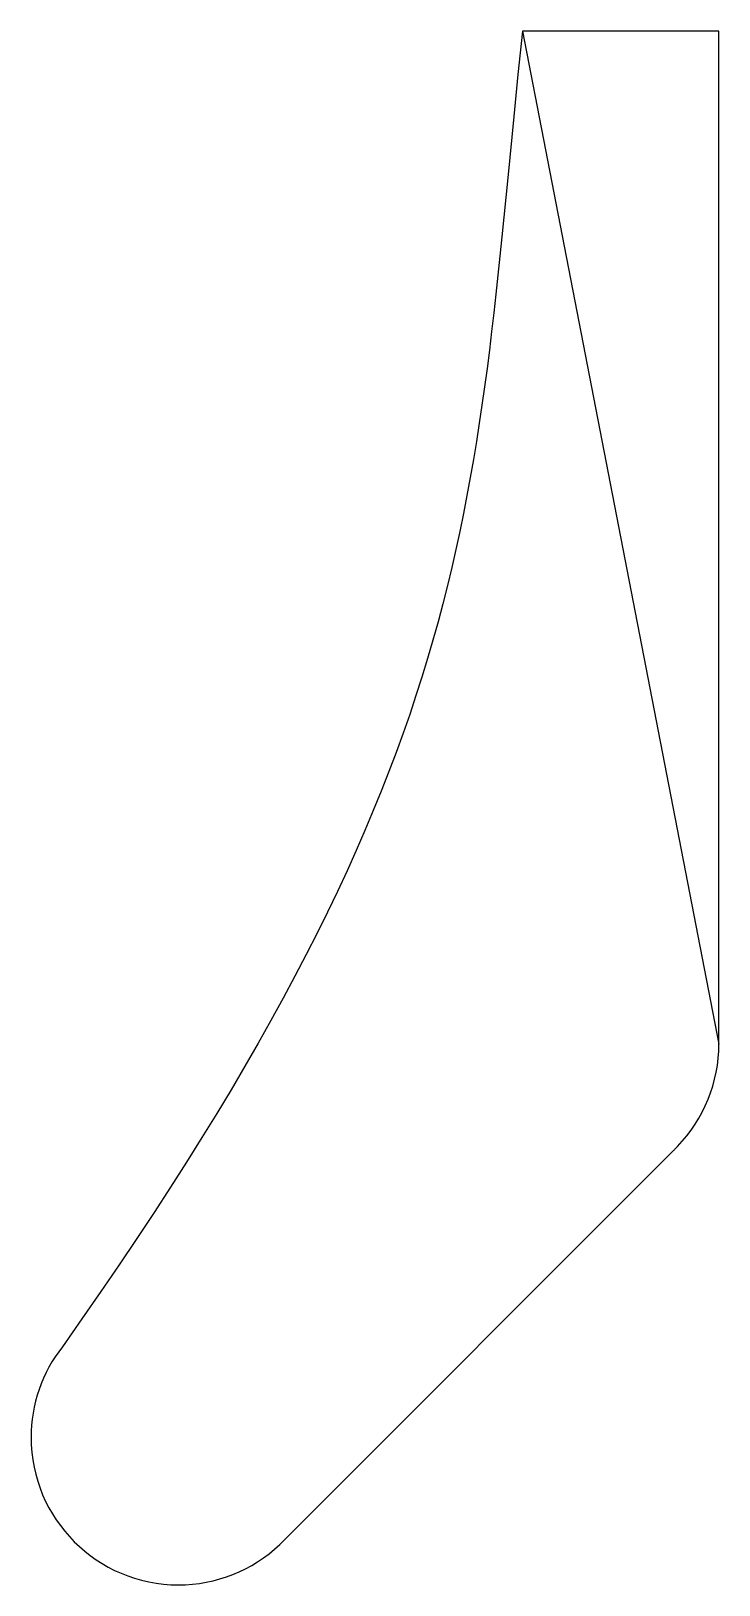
# Model space of a CAD drawing. Extents: x 3 to 1274, y 449 to 16084.
# Drawn here: x 318.9 to 418.1, y 15860 to 16083.9 of the extents above.
import ezdxf

# ---------------------------------------------------------------- set-up
doc = ezdxf.new("R2010")
doc.units = 0
doc.layers.add('Layer_1', color=7, linetype='CONTINUOUS')

msp = doc.modelspace()

# ---------------------------------------------------------------- linework, layer by layer
at = {"layer": 'Layer_1', "color": 7}
for points in [[(418.111664, 15937.94096), (418.111664, 16083.92576), (389.764656, 16083.92416)], [(389.764656, 16083.92416), (389.764656, 16083.91616)], [(355.097624, 15866.13456), (411.611688, 15922.64496)], [(411.749192, 15922.78256), (412.121064, 15923.15456), (412.110104, 15923.17056)], [(323.419632, 15894.31616), (323.414832, 15894.30816)], [(354.755456, 15865.80896), (354.764816, 15865.80096), (354.892936, 15865.92976)]]:
    msp.add_lwpolyline(points, close=True, dxfattribs=at)
for points in [[(389.764656, 16083.91616), (382.65424, 16016.42896), (384.576696, 15980.54416), (323.419632, 15894.31616)], [(412.110104, 15923.17056), (415.950856, 15927.12896), (418.102856, 15932.42496), (418.111664, 15937.94096)], [(411.611688, 15922.64496), (411.657768, 15922.69296), (411.703568, 15922.73616), (411.749192, 15922.78256)], [(323.414832, 15894.30816), (320.496896, 15890.57936), (318.907152, 15885.98336), (318.89764, 15881.24816)], [(318.89764, 15881.24816), (318.897064, 15869.50576), (328.416264, 15859.98656), (340.158584, 15859.98736)], [(354.892936, 15865.92976), (354.961656, 15866.00176), (355.029864, 15866.06576), (355.097624, 15866.13456)], [(340.158584, 15859.98736), (345.589192, 15859.99536), (350.811976, 15862.07536), (354.755456, 15865.80896)]]:
    msp.add_open_spline(points, degree=3, dxfattribs=at)

doc.saveas('drawing.dxf')
